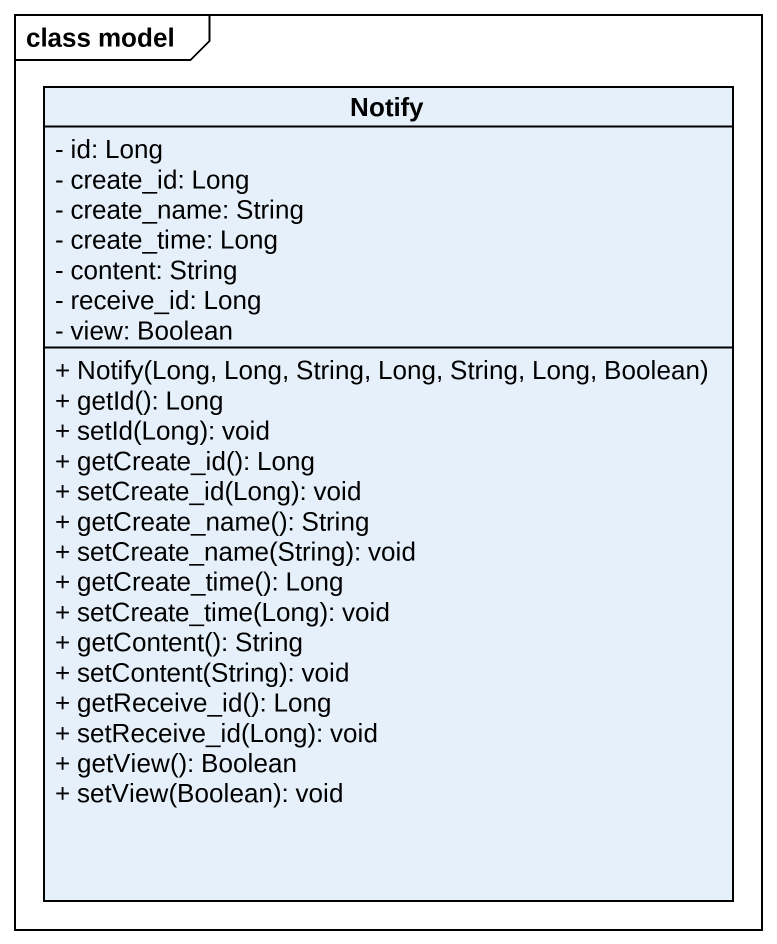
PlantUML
@startuml
mainframe class model
hide circle
hide empty members
skinparam classAttributeIconSize 0
class Notify {
  - id: Long
  - create_id: Long
  - create_name: String
  - create_time: Long
  - content: String
  - receive_id: Long
  - view: Boolean
  + Notify(Long, Long, String, Long, String, Long, Boolean)
  + getId(): Long
  + setId(Long): void
  + getCreate_id(): Long
  + setCreate_id(Long): void
  + getCreate_name(): String
  + setCreate_name(String): void
  + getCreate_time(): Long
  + setCreate_time(Long): void
  + getContent(): String
  + setContent(String): void
  + getReceive_id(): Long
  + setReceive_id(Long): void
  + getView(): Boolean
  + setView(Boolean): void
}
@enduml
